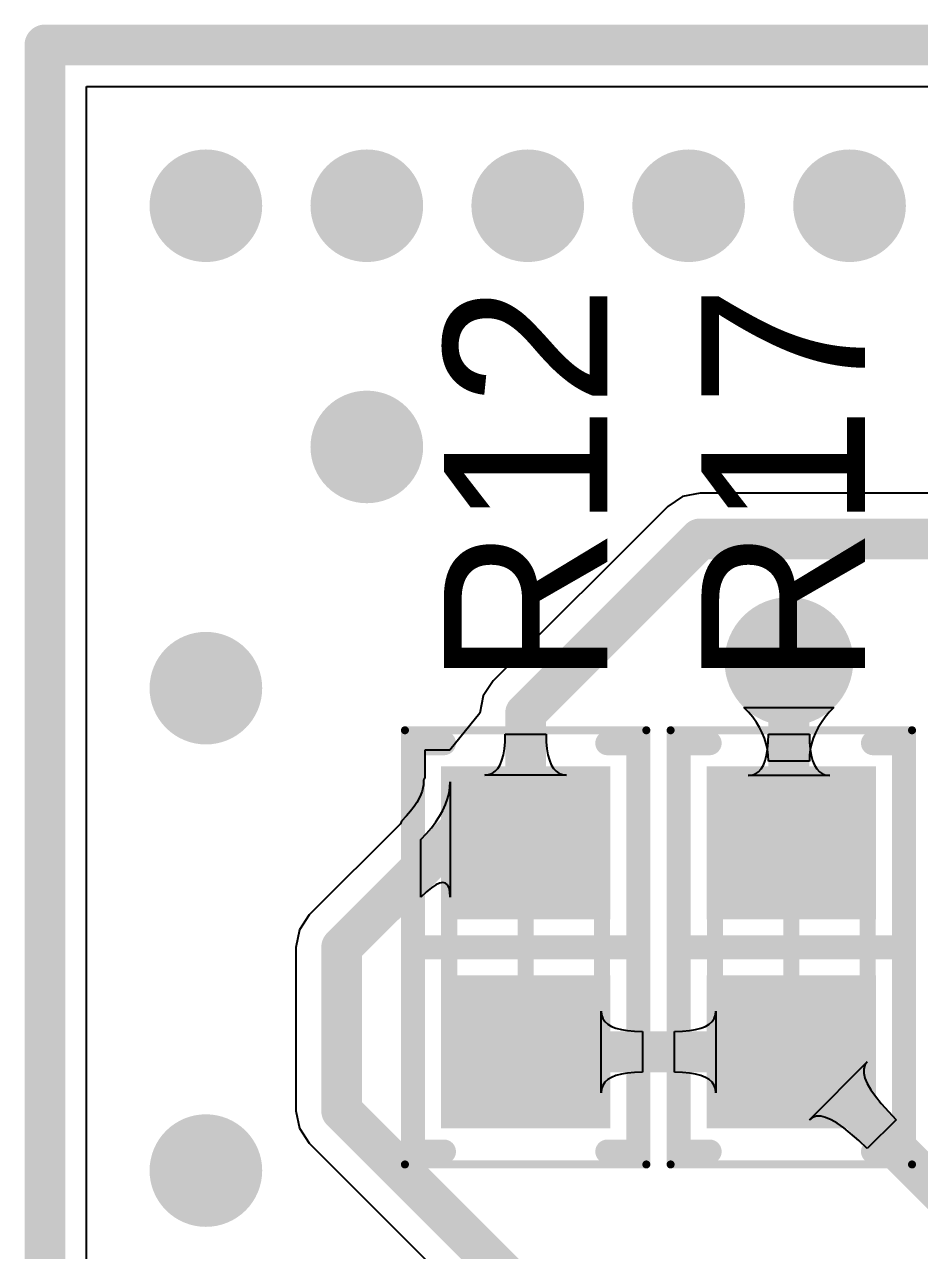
# Model space of a CAD drawing. Header units: millimetres. Extents: x 5.78 to 6.87, y 0.85 to 2.46.
# Drawn here: x 5.7824 to 6.0014, y 2.1458 to 2.4459 of the extents above; entities that cross this region are included whole.
import ezdxf

# ---------------------------------------------------------------- set-up
doc = ezdxf.new("R2010")
doc.units = ezdxf.units.MM
doc.header["$MEASUREMENT"] = 0
for name, color, linetype in [('BottomLayer', 5, 'Continuous'), ('Mechanical1', 6, 'Continuous'), ('Mechanical13', 56, 'Continuous'), ('Mechanical15', 56, 'Continuous'), ('MultiLayer', 9, 'Continuous'), ('TopLayer', 1, 'Continuous'), ('TopOverlay', 2, 'Continuous'), ('TopPaste', 8, 'Continuous'), ('TopSolder', 216, 'Continuous'), ('ViaHoleLayer', 16, 'Continuous')]:
    doc.layers.add(name, color=color, linetype=linetype)

# ---------------------------------------------------------------- blocks, each defined once
blk = doc.blocks.new('RES_0603_1608_56')
at = {"layer": 'Mechanical13', "const_width": 0.00394}
for points in [[(-0.03445, -0.0187), (-0.03445, 0.0187)], [(0.03445, 0.0187), (-0.03445, 0.0187)], [(0.03445, -0.0187), (0.03445, 0.0187)], [(0.03445, -0.0187), (-0.03445, -0.0187)]]:
    blk.add_lwpolyline(points, dxfattribs=at)
at = {"layer": 'Mechanical13', "const_width": 0.00197}
for points in [[(-0.03543, 0.0187, 1), (-0.03346, 0.0187, 1)], [(-0.03543, 0.0187, 1), (-0.03346, 0.0187, 1)], [(0.03346, 0.0187, 1), (0.03543, 0.0187, 1)], [(0.03346, 0.0187, 1), (0.03543, 0.0187, 1)], [(-0.03543, -0.0187, 1), (-0.03346, -0.0187, 1)], [(-0.03543, -0.0187, 1), (-0.03346, -0.0187, 1)], [(0.03346, -0.0187, 1), (0.03543, -0.0187, 1)], [(0.03346, -0.0187, 1), (0.03543, -0.0187, 1)]]:
    blk.add_lwpolyline(points, format="xyb", close=True, dxfattribs=at)
at = {"layer": 'Mechanical15'}
for points, const_width in [([(-0.05315, -0.02953), (-0.05315, 0.02953)], 0.00197), ([(0.05315, 0.02953), (-0.05315, 0.02953)], 0.00197), ([(0.05315, -0.02953), (0.05315, 0.02953)], 0.00197), ([(0, -0.0187), (0, 0.0187)], 0.00394), ([(0.0187, 0), (-0.0187, 0)], 0.00394), ([(0.05315, -0.02953), (-0.05315, -0.02953)], 0.00197)]:
    blk.add_lwpolyline(points, dxfattribs=dict(at, const_width=const_width))
for points, const_width in [([(-0.05364, 0.02953, 1), (-0.05266, 0.02953, 1)], 0.000984), ([(-0.05364, 0.02953, 1), (-0.05266, 0.02953, 1)], 0.000984), ([(0.05266, 0.02953, 1), (0.05364, 0.02953, 1)], 0.000984), ([(0.05266, 0.02953, 1), (0.05364, 0.02953, 1)], 0.000984), ([(-0.00098, 0.0187, 1), (0.00098, 0.0187, 1)], 0.00197), ([(-0.01968, 0, 1), (-0.01772, 0, 1)], 0.00197), ([(0.01772, 0, 1), (0.01968, 0, 1)], 0.00197), ([(-0.00098, -0.0187, 1), (0.00098, -0.0187, 1)], 0.00197), ([(-0.05364, -0.02953, 1), (-0.05266, -0.02953, 1)], 0.000984), ([(-0.05364, -0.02953, 1), (-0.05266, -0.02953, 1)], 0.000984), ([(0.05266, -0.02953, 1), (0.05364, -0.02953, 1)], 0.000984), ([(0.05266, -0.02953, 1), (0.05364, -0.02953, 1)], 0.000984)]:
    blk.add_lwpolyline(points, format="xyb", close=True, dxfattribs=dict(at, const_width=const_width))
at = {"layer": 'TopLayer'}
for points in [[(-0.00886, -0.0187), (-0.00886, 0.0187), (-0.04232, -0.0187), (-0.04232, 0.0187)], [(0.04232, -0.0187), (0.04232, 0.0187), (0.00886, -0.0187), (0.00886, 0.0187)]]:
    blk.add_solid(points, dxfattribs=at)
at = {"layer": 'TopOverlay', "const_width": 0.00591}
for points in [[(-0.05, 0.02), (-0.05, 0.02756)], [(0.05, 0.02756), (-0.05, 0.02756)], [(0, -0.02756), (0, 0.02756)], [(0.05, 0.02), (0.05, 0.02756)], [(-0.05, -0.02756), (-0.05, -0.02)], [(0.05, -0.02756), (0.05, -0.02)], [(0.05, -0.02756), (-0.05, -0.02756)]]:
    blk.add_lwpolyline(points, dxfattribs=at)
at = {"layer": 'TopOverlay', "const_width": 0.00295}
for points in [[(-0.05148, 0.02756, 1), (-0.04852, 0.02756, 1)], [(-0.05148, 0.02756, 1), (-0.04852, 0.02756, 1)], [(-0.00148, 0.02756, 1), (0.00148, 0.02756, 1)], [(0.04852, 0.02756, 1), (0.05148, 0.02756, 1)], [(0.04852, 0.02756, 1), (0.05148, 0.02756, 1)], [(-0.05148, 0.02, 1), (-0.04852, 0.02, 1)], [(0.04852, 0.02, 1), (0.05148, 0.02, 1)], [(-0.05148, -0.02, 1), (-0.04852, -0.02, 1)], [(0.04852, -0.02, 1), (0.05148, -0.02, 1)], [(-0.05148, -0.02756, 1), (-0.04852, -0.02756, 1)], [(-0.05148, -0.02756, 1), (-0.04852, -0.02756, 1)], [(-0.00148, -0.02756, 1), (0.00148, -0.02756, 1)], [(0.04852, -0.02756, 1), (0.05148, -0.02756, 1)], [(0.04852, -0.02756, 1), (0.05148, -0.02756, 1)]]:
    blk.add_lwpolyline(points, format="xyb", close=True, dxfattribs=at)
at = {"layer": 'TopPaste'}
for points in [[(-0.00886, -0.0187), (-0.00886, 0.0187), (-0.04232, -0.0187), (-0.04232, 0.0187)], [(0.04232, -0.0187), (0.04232, 0.0187), (0.00886, -0.0187), (0.00886, 0.0187)]]:
    blk.add_solid(points, dxfattribs=at)
at = {"layer": 'TopSolder'}
for points in [[(-0.00686, -0.0207), (-0.00686, 0.0207), (-0.04432, -0.0207), (-0.04432, 0.0207)], [(0.04432, -0.0207), (0.04432, 0.0207), (0.00686, -0.0207), (0.00686, 0.0207)]]:
    blk.add_solid(points, dxfattribs=at)
blk = doc.blocks.new('RES_0603_1608_61')
at = {"layer": 'Mechanical13', "const_width": 0.00394}
for points in [[(-0.03445, 0.0187), (-0.03445, -0.0187)], [(-0.03445, 0.0187), (0.03445, 0.0187)], [(0.03445, 0.0187), (0.03445, -0.0187)], [(-0.03445, -0.0187), (0.03445, -0.0187)]]:
    blk.add_lwpolyline(points, dxfattribs=at)
at = {"layer": 'Mechanical13', "const_width": 0.00197}
for points in [[(-0.03543, 0.0187, 1), (-0.03346, 0.0187, 1)], [(-0.03543, 0.0187, 1), (-0.03346, 0.0187, 1)], [(0.03346, 0.0187, 1), (0.03543, 0.0187, 1)], [(0.03346, 0.0187, 1), (0.03543, 0.0187, 1)], [(-0.03543, -0.0187, 1), (-0.03346, -0.0187, 1)], [(-0.03543, -0.0187, 1), (-0.03346, -0.0187, 1)], [(0.03346, -0.0187, 1), (0.03543, -0.0187, 1)], [(0.03346, -0.0187, 1), (0.03543, -0.0187, 1)]]:
    blk.add_lwpolyline(points, format="xyb", close=True, dxfattribs=at)
at = {"layer": 'Mechanical15'}
for points, const_width in [([(-0.05315, 0.02953), (-0.05315, -0.02953)], 0.00197), ([(-0.05315, 0.02953), (0.05315, 0.02953)], 0.00197), ([(0.05315, 0.02953), (0.05315, -0.02953)], 0.00197), ([(0, 0.0187), (0, -0.0187)], 0.00394), ([(-0.0187, 0), (0.0187, 0)], 0.00394), ([(-0.05315, -0.02953), (0.05315, -0.02953)], 0.00197)]:
    blk.add_lwpolyline(points, dxfattribs=dict(at, const_width=const_width))
for points, const_width in [([(-0.05364, 0.02953, 1), (-0.05266, 0.02953, 1)], 0.000984), ([(-0.05364, 0.02953, 1), (-0.05266, 0.02953, 1)], 0.000984), ([(0.05266, 0.02953, 1), (0.05364, 0.02953, 1)], 0.000984), ([(0.05266, 0.02953, 1), (0.05364, 0.02953, 1)], 0.000984), ([(-0.00098, 0.0187, 1), (0.00098, 0.0187, 1)], 0.00197), ([(-0.01968, 0, 1), (-0.01772, 0, 1)], 0.00197), ([(0.01772, 0, 1), (0.01968, 0, 1)], 0.00197), ([(-0.00098, -0.0187, 1), (0.00098, -0.0187, 1)], 0.00197), ([(-0.05364, -0.02953, 1), (-0.05266, -0.02953, 1)], 0.000984), ([(-0.05364, -0.02953, 1), (-0.05266, -0.02953, 1)], 0.000984), ([(0.05266, -0.02953, 1), (0.05364, -0.02953, 1)], 0.000984), ([(0.05266, -0.02953, 1), (0.05364, -0.02953, 1)], 0.000984)]:
    blk.add_lwpolyline(points, format="xyb", close=True, dxfattribs=dict(at, const_width=const_width))
at = {"layer": 'TopLayer'}
for points in [[(-0.00886, -0.0187), (-0.00886, 0.0187), (-0.04232, -0.0187), (-0.04232, 0.0187)], [(0.04232, -0.0187), (0.04232, 0.0187), (0.00886, -0.0187), (0.00886, 0.0187)]]:
    blk.add_solid(points, dxfattribs=at)
at = {"layer": 'TopOverlay', "const_width": 0.00591}
for points in [[(-0.05, 0.02756), (-0.05, 0.02)], [(-0.05, 0.02756), (0.05, 0.02756)], [(0, 0.02756), (0, -0.02756)], [(0.05, 0.02756), (0.05, 0.02)], [(-0.05, -0.02), (-0.05, -0.02756)], [(0.05, -0.02), (0.05, -0.02756)], [(-0.05, -0.02756), (0.05, -0.02756)]]:
    blk.add_lwpolyline(points, dxfattribs=at)
at = {"layer": 'TopOverlay', "const_width": 0.00295}
for points in [[(-0.05148, 0.02756, 1), (-0.04852, 0.02756, 1)], [(-0.05148, 0.02756, 1), (-0.04852, 0.02756, 1)], [(-0.00148, 0.02756, 1), (0.00148, 0.02756, 1)], [(0.04852, 0.02756, 1), (0.05148, 0.02756, 1)], [(0.04852, 0.02756, 1), (0.05148, 0.02756, 1)], [(-0.05148, 0.02, 1), (-0.04852, 0.02, 1)], [(0.04852, 0.02, 1), (0.05148, 0.02, 1)], [(-0.05148, -0.02, 1), (-0.04852, -0.02, 1)], [(0.04852, -0.02, 1), (0.05148, -0.02, 1)], [(-0.05148, -0.02756, 1), (-0.04852, -0.02756, 1)], [(-0.05148, -0.02756, 1), (-0.04852, -0.02756, 1)], [(-0.00148, -0.02756, 1), (0.00148, -0.02756, 1)], [(0.04852, -0.02756, 1), (0.05148, -0.02756, 1)], [(0.04852, -0.02756, 1), (0.05148, -0.02756, 1)]]:
    blk.add_lwpolyline(points, format="xyb", close=True, dxfattribs=at)
at = {"layer": 'TopPaste'}
for points in [[(-0.00886, -0.0187), (-0.00886, 0.0187), (-0.04232, -0.0187), (-0.04232, 0.0187)], [(0.04232, -0.0187), (0.04232, 0.0187), (0.00886, -0.0187), (0.00886, 0.0187)]]:
    blk.add_solid(points, dxfattribs=at)
at = {"layer": 'TopSolder'}
for points in [[(-0.00686, -0.0207), (-0.00686, 0.0207), (-0.04432, -0.0207), (-0.04432, 0.0207)], [(0.04432, -0.0207), (0.04432, 0.0207), (0.00686, -0.0207), (0.00686, 0.0207)]]:
    blk.add_solid(points, dxfattribs=at)

msp = doc.modelspace()

# ---------------------------------------------------------------- linework, layer by layer
at = {"layer": 'BottomLayer'}
for p, q in [((5.7976, 1.03382), (5.7976, 2.43075)), ((5.7976, 2.43075), (6.8402, 2.43075))]:
    msp.add_line(p, q, dxfattribs=at)
for points, const_width in [([(5.81988, 2.40157, 1), (5.83366, 2.40157, 1)], 0.01378), ([(5.85925, 2.40157, 1), (5.87303, 2.40157, 1)], 0.01378), ([(5.89862, 2.40157, 1), (5.9124, 2.40157, 1)], 0.01378), ([(5.93799, 2.40157, 1), (5.95177, 2.40157, 1)], 0.01378), ([(5.97736, 2.40157, 1), (5.99114, 2.40157, 1)], 0.01378), ([(5.85925, 2.34252, 1), (5.87303, 2.34252, 1)], 0.01378), ([(5.85925, 2.34252, 1), (5.87303, 2.34252, 1)], 0.01378), ([(5.96154, 2.29, 1), (5.97728, 2.29, 1)], 0.01575), ([(5.81988, 2.28346, 1), (5.83366, 2.28346, 1)], 0.01378), ([(5.81988, 2.16535, 1), (5.83366, 2.16535, 1)], 0.01378)]:
    msp.add_lwpolyline(points, format="xyb", close=True, dxfattribs=dict(at, const_width=const_width))
at = {"layer": 'Mechanical1', "const_width": 0.01}
for points in [[(5.7874, 1.02362), (5.7874, 2.44094)], [(5.7874, 2.44094), (6.85039, 2.44094)]]:
    msp.add_lwpolyline(points, dxfattribs=at)
at = {"layer": 'Mechanical1', "const_width": 0.005}
msp.add_lwpolyline([(5.7849, 2.44094, 1), (5.7899, 2.44094, 1)], format="xyb", close=True, dxfattribs=at)
msp.add_lwpolyline([(5.7849, 2.44094, 1), (5.7899, 2.44094, 1)], format="xyb", close=True, dxfattribs=at)
at = {"layer": 'MultiLayer'}
for points, const_width in [([(5.81988, 2.40157, 1), (5.83366, 2.40157, 1)], 0.01378), ([(5.85925, 2.40157, 1), (5.87303, 2.40157, 1)], 0.01378), ([(5.89862, 2.40157, 1), (5.9124, 2.40157, 1)], 0.01378), ([(5.93799, 2.40157, 1), (5.95177, 2.40157, 1)], 0.01378), ([(5.97736, 2.40157, 1), (5.99114, 2.40157, 1)], 0.01378), ([(5.85925, 2.34252, 1), (5.87303, 2.34252, 1)], 0.01378), ([(5.85925, 2.34252, 1), (5.87303, 2.34252, 1)], 0.01378), ([(5.96154, 2.29, 1), (5.97728, 2.29, 1)], 0.01575), ([(5.81988, 2.28346, 1), (5.83366, 2.28346, 1)], 0.01378), ([(5.81988, 2.16535, 1), (5.83366, 2.16535, 1)], 0.01378)]:
    msp.add_lwpolyline(points, format="xyb", close=True, dxfattribs=dict(at, const_width=const_width))
at = {"layer": 'TopLayer'}
for p, q in [((5.7976, 1.03382), (5.7976, 2.43075)), ((5.7976, 2.43075), (6.37795, 2.43075)), ((5.94339, 2.33036), (5.93975, 2.32793)), ((5.94768, 2.33122), (5.94339, 2.33036)), ((6.00719, 2.33122), (5.94768, 2.33122)), ((5.94768, 2.33122), (5.94768, 2.33122)), ((5.93975, 2.32793), (5.89707, 2.28525)), ((5.93975, 2.32793), (5.93975, 2.32793)), ((5.89707, 2.28525), (5.89464, 2.28161)), ((5.89464, 2.28161), (5.89378, 2.27732)), ((5.95953, 2.27756), (5.95839, 2.27875)), ((5.95839, 2.27875), (5.98043, 2.27875)), ((5.98043, 2.27875), (5.97929, 2.27756)), ((5.89378, 2.27732), (5.88646, 2.26832)), ((5.96055, 2.27634), (5.95953, 2.27756)), ((5.96146, 2.27509), (5.96055, 2.27634)), ((5.97827, 2.27634), (5.97736, 2.27509)), ((5.97929, 2.27756), (5.97827, 2.27634)), ((5.89995, 2.2703), (5.9, 2.2722)), ((5.9, 2.2722), (5.91, 2.2722)), ((5.91, 2.2722), (5.91005, 2.2703)), ((5.96224, 2.27382), (5.96146, 2.27509)), ((5.9629, 2.27252), (5.96224, 2.27382)), ((5.96345, 2.27119), (5.9629, 2.27252)), ((5.96436, 2.27028), (5.96441, 2.2722)), ((5.96441, 2.2722), (5.97441, 2.2722)), ((5.97441, 2.2722), (5.97446, 2.27028)), ((5.97592, 2.27252), (5.97537, 2.27119)), ((5.97658, 2.27382), (5.97592, 2.27252)), ((5.97736, 2.27509), (5.97658, 2.27382)), ((5.8998, 2.2686), (5.89995, 2.2703)), ((5.91005, 2.2703), (5.9102, 2.2686)), ((5.96387, 2.26984), (5.96345, 2.27119)), ((5.96417, 2.26846), (5.96387, 2.26984)), ((5.96421, 2.26856), (5.96436, 2.27028)), ((5.97446, 2.27028), (5.97461, 2.26856)), ((5.97495, 2.26984), (5.97465, 2.26846)), ((5.97537, 2.27119), (5.97495, 2.26984)), ((5.88646, 2.26832), (5.8803, 2.26832)), ((5.8803, 2.26832), (5.8803, 2.26141)), ((5.8992, 2.2658), (5.89955, 2.2671)), ((5.89955, 2.2671), (5.8998, 2.2686)), ((5.9102, 2.2686), (5.91045, 2.2671)), ((5.91045, 2.2671), (5.9108, 2.2658)), ((5.96361, 2.26573), (5.96396, 2.26704)), ((5.96396, 2.26704), (5.96421, 2.26856)), ((5.96435, 2.26705), (5.96417, 2.26846)), ((5.96441, 2.26562), (5.96435, 2.26705)), ((5.97447, 2.26705), (5.97441, 2.26562)), ((5.97465, 2.26846), (5.97447, 2.26705)), ((5.97461, 2.26856), (5.97486, 2.26704)), ((5.97486, 2.26704), (5.97521, 2.26573)), ((5.89755, 2.2631), (5.8982, 2.2638)), ((5.8982, 2.2638), (5.89875, 2.2647)), ((5.89875, 2.2647), (5.8992, 2.2658)), ((5.9108, 2.2658), (5.91125, 2.2647)), ((5.91125, 2.2647), (5.9118, 2.2638)), ((5.9118, 2.2638), (5.91245, 2.2631)), ((5.96196, 2.26299), (5.96261, 2.2637)), ((5.96261, 2.2637), (5.96316, 2.26461)), ((5.96316, 2.26461), (5.96361, 2.26573)), ((5.97441, 2.26562), (5.96441, 2.26562)), ((5.97521, 2.26573), (5.97566, 2.26461)), ((5.97566, 2.26461), (5.97621, 2.2637)), ((5.97621, 2.2637), (5.97686, 2.26299)), ((5.88005, 2.2609), (5.88, 2.25983)), ((5.8803, 2.26141), (5.88005, 2.2609)), ((5.88647, 2.25917), (5.88654, 2.26056)), ((5.88654, 2.26056), (5.88654, 2.23228)), ((5.895, 2.2622), (5.89595, 2.2623)), ((5.915, 2.2622), (5.895, 2.2622)), ((5.89595, 2.2623), (5.8968, 2.2626)), ((5.8968, 2.2626), (5.89755, 2.2631)), ((5.91245, 2.2631), (5.9132, 2.2626)), ((5.9132, 2.2626), (5.91405, 2.2623)), ((5.91405, 2.2623), (5.915, 2.2622)), ((5.95941, 2.26208), (5.96036, 2.26218)), ((5.97941, 2.26208), (5.95941, 2.26208)), ((5.96036, 2.26218), (5.96121, 2.26249)), ((5.96121, 2.26249), (5.96196, 2.26299)), ((5.97686, 2.26299), (5.97761, 2.26249)), ((5.97761, 2.26249), (5.97846, 2.26218)), ((5.97846, 2.26218), (5.97941, 2.26208)), ((5.87937, 2.25741), (5.87895, 2.25649)), ((5.87968, 2.25827), (5.87937, 2.25741)), ((5.87988, 2.25908), (5.87968, 2.25827)), ((5.88, 2.25983), (5.87988, 2.25908)), ((5.88589, 2.25637), (5.88625, 2.25777)), ((5.88625, 2.25777), (5.88647, 2.25917)), ((5.87771, 2.25446), (5.87687, 2.25336)), ((5.87839, 2.2555), (5.87771, 2.25446)), ((5.87895, 2.25649), (5.87839, 2.2555)), ((5.88474, 2.25355), (5.88539, 2.25496)), ((5.88539, 2.25496), (5.88589, 2.25637)), ((5.87589, 2.25221), (5.87464, 2.2509)), ((5.87687, 2.25336), (5.87589, 2.25221)), ((5.88302, 2.25071), (5.88395, 2.25213)), ((5.88395, 2.25213), (5.88474, 2.25355)), ((5.8744, 2.25026), (5.85207, 2.22793)), ((5.87464, 2.2509), (5.8744, 2.25026)), ((5.88071, 2.24785), (5.88194, 2.24929)), ((5.88194, 2.24929), (5.88302, 2.25071)), ((5.87935, 2.24642), (5.88071, 2.24785)), ((5.87935, 2.23228), (5.87935, 2.24642)), ((5.88071, 2.23357), (5.87935, 2.23228)), ((5.88194, 2.23458), (5.88071, 2.23357)), ((5.88302, 2.2353), (5.88194, 2.23458)), ((5.88395, 2.23573), (5.88302, 2.2353)), ((5.88474, 2.23587), (5.88395, 2.23573)), ((5.88539, 2.23573), (5.88474, 2.23587)), ((5.88589, 2.2353), (5.88539, 2.23573)), ((5.88625, 2.23458), (5.88589, 2.2353)), ((5.88647, 2.23357), (5.88625, 2.23458)), ((5.88654, 2.23228), (5.88647, 2.23357)), ((5.85207, 2.22793), (5.84964, 2.22429)), ((5.84964, 2.22429), (5.84878, 2.22)), ((5.84878, 2.22), (5.84878, 2.22)), ((5.84878, 2.22), (5.84878, 2.18)), ((5.92346, 2.18441), (5.92346, 2.20441)), ((5.92346, 2.20441), (5.92356, 2.20346)), ((5.92356, 2.20346), (5.92387, 2.20261)), ((5.95113, 2.20261), (5.95144, 2.20346)), ((5.95144, 2.20346), (5.95154, 2.20441)), ((5.95154, 2.20441), (5.95154, 2.18441)), ((5.92387, 2.20261), (5.92437, 2.20186)), ((5.92437, 2.20186), (5.92508, 2.20121)), ((5.92508, 2.20121), (5.92599, 2.20066)), ((5.92599, 2.20066), (5.9271, 2.20021)), ((5.9271, 2.20021), (5.92842, 2.19986)), ((5.94658, 2.19986), (5.9479, 2.20021)), ((5.9479, 2.20021), (5.94901, 2.20066)), ((5.94901, 2.20066), (5.94992, 2.20121)), ((5.94992, 2.20121), (5.95063, 2.20186)), ((5.95063, 2.20186), (5.95113, 2.20261)), ((5.92842, 2.19986), (5.92994, 2.19961)), ((5.92994, 2.19961), (5.93166, 2.19946)), ((5.93166, 2.19946), (5.93358, 2.19941)), ((5.93358, 2.19941), (5.93358, 2.18941)), ((5.94142, 2.19941), (5.94334, 2.19946)), ((5.94142, 2.18941), (5.94142, 2.19941)), ((5.94334, 2.19946), (5.94506, 2.19961)), ((5.94506, 2.19961), (5.94658, 2.19986)), ((5.97444, 2.1778), (5.98858, 2.19194)), ((5.98802, 2.19116), (5.98773, 2.19024)), ((5.98858, 2.19194), (5.98802, 2.19116)), ((5.92599, 2.18816), (5.92508, 2.18761)), ((5.9271, 2.18861), (5.92599, 2.18816)), ((5.92842, 2.18896), (5.9271, 2.18861)), ((5.92994, 2.18921), (5.92842, 2.18896)), ((5.93166, 2.18936), (5.92994, 2.18921)), ((5.93358, 2.18941), (5.93166, 2.18936)), ((5.94334, 2.18936), (5.94142, 2.18941)), ((5.94506, 2.18921), (5.94334, 2.18936)), ((5.94658, 2.18896), (5.94506, 2.18921)), ((5.9479, 2.18861), (5.94658, 2.18896)), ((5.94901, 2.18816), (5.9479, 2.18861)), ((5.94992, 2.18761), (5.94901, 2.18816)), ((5.98773, 2.19024), (5.98773, 2.18918)), ((5.98773, 2.18918), (5.98802, 2.18798)), ((5.92356, 2.18536), (5.92346, 2.18441)), ((5.92387, 2.18621), (5.92356, 2.18536)), ((5.92437, 2.18696), (5.92387, 2.18621)), ((5.92508, 2.18761), (5.92437, 2.18696)), ((5.95063, 2.18696), (5.94992, 2.18761)), ((5.95113, 2.18621), (5.95063, 2.18696)), ((5.95144, 2.18536), (5.95113, 2.18621)), ((5.95154, 2.18441), (5.95144, 2.18536)), ((5.98802, 2.18798), (5.98858, 2.18664)), ((5.98858, 2.18664), (5.98943, 2.18515)), ((5.98943, 2.18515), (5.99056, 2.18353)), ((5.99056, 2.18353), (5.99197, 2.18176)), ((5.84878, 2.18), (5.84878, 2.18)), ((5.84878, 2.18), (5.84964, 2.17571)), ((5.99197, 2.18176), (5.99565, 2.1778)), ((5.97522, 2.17836), (5.97444, 2.1778)), ((5.97614, 2.17865), (5.97522, 2.17836)), ((5.9772, 2.17865), (5.97614, 2.17865)), ((5.9784, 2.17836), (5.9772, 2.17865)), ((5.97974, 2.1778), (5.9784, 2.17836)), ((5.98123, 2.17695), (5.97974, 2.1778)), ((5.98285, 2.17582), (5.98123, 2.17695)), ((5.99565, 2.1778), (5.98858, 2.17073)), ((5.84964, 2.17571), (5.85207, 2.17207)), ((5.98653, 2.17271), (5.98285, 2.17582)), ((5.85207, 2.17207), (5.92207, 2.10207)), ((5.98858, 2.17073), (5.98653, 2.17271))]:
    msp.add_line(p, q, dxfattribs=at)
for points, const_width in [([(5.81988, 2.40157, 1), (5.83366, 2.40157, 1)], 0.01378), ([(5.85925, 2.40157, 1), (5.87303, 2.40157, 1)], 0.01378), ([(5.89862, 2.40157, 1), (5.9124, 2.40157, 1)], 0.01378), ([(5.93799, 2.40157, 1), (5.95177, 2.40157, 1)], 0.01378), ([(5.97736, 2.40157, 1), (5.99114, 2.40157, 1)], 0.01378), ([(5.85925, 2.34252, 1), (5.87303, 2.34252, 1)], 0.01378), ([(5.85925, 2.34252, 1), (5.87303, 2.34252, 1)], 0.01378), ([(5.94518, 2.32, 1), (5.95018, 2.32, 1)], 0.005), ([(5.94518, 2.32, 1), (5.95018, 2.32, 1)], 0.005), ([(5.96154, 2.29, 1), (5.97728, 2.29, 1)], 0.01575), ([(5.81988, 2.28346, 1), (5.83366, 2.28346, 1)], 0.01378), ([(5.96691, 2.29, 1), (5.97191, 2.29, 1)], 0.005), ([(5.9025, 2.27732, 1), (5.9075, 2.27732, 1)], 0.005), ([(5.9025, 2.27732, 1), (5.9075, 2.27732, 1)], 0.005), ([(5.8875, 2.25, 1), (5.8925, 2.25, 1)], 0.005), ([(5.9025, 2.24559, 1), (5.9075, 2.24559, 1)], 0.005), ([(5.96691, 2.24618, 1), (5.97191, 2.24618, 1)], 0.005), ([(5.96691, 2.24618, 1), (5.97191, 2.24618, 1)], 0.005), ([(5.9675, 2.24559, 1), (5.9725, 2.24559, 1)], 0.005), ([(5.8575, 2.22, 1), (5.8625, 2.22, 1)], 0.005), ([(5.8575, 2.22, 1), (5.8625, 2.22, 1)], 0.005), ([(5.9025, 2.19441, 1), (5.9075, 2.19441, 1)], 0.005), ([(5.9675, 2.19441, 1), (5.9725, 2.19441, 1)], 0.005), ([(5.9675, 2.19441, 1), (5.9725, 2.19441, 1)], 0.005), ([(5.96947, 2.19441, 1), (5.97447, 2.19441, 1)], 0.005), ([(5.96947, 2.19441, 1), (5.97447, 2.19441, 1)], 0.005), ([(5.8575, 2.18, 1), (5.8625, 2.18, 1)], 0.005), ([(5.8575, 2.18, 1), (5.8625, 2.18, 1)], 0.005), ([(5.81988, 2.16535, 1), (5.83366, 2.16535, 1)], 0.01378)]:
    msp.add_lwpolyline(points, format="xyb", close=True, dxfattribs=dict(at, const_width=const_width))
at = {"layer": 'TopLayer', "const_width": 0.01}
for points in [[(5.905, 2.27732), (5.94768, 2.32)], [(5.94768, 2.32), (6.00719, 2.32)], [(5.96941, 2.24618), (5.96941, 2.29)], [(5.905, 2.24559), (5.905, 2.27732)], [(5.86, 2.22), (5.89, 2.25)], [(5.96941, 2.24618), (5.97, 2.24559)], [(5.86, 2.18), (5.86, 2.22)], [(5.905, 2.19441), (5.97, 2.19441)], [(5.97, 2.19441), (5.97197, 2.19441)], [(5.97197, 2.19441), (6.02638, 2.14)], [(5.86, 2.18), (5.93, 2.11)]]:
    msp.add_lwpolyline(points, dxfattribs=at)
at = {"layer": 'ViaHoleLayer'}
for points, const_width in [([(5.82333, 2.40157, 1), (5.83022, 2.40157, 1)], 0.00689), ([(5.8627, 2.40157, 1), (5.86959, 2.40157, 1)], 0.00689), ([(5.90207, 2.40157, 1), (5.90896, 2.40157, 1)], 0.00689), ([(5.94144, 2.40157, 1), (5.94833, 2.40157, 1)], 0.00689), ([(5.98081, 2.40157, 1), (5.9877, 2.40157, 1)], 0.00689), ([(5.8627, 2.34252, 1), (5.86959, 2.34252, 1)], 0.00689), ([(5.8627, 2.34252, 1), (5.86959, 2.34252, 1)], 0.00689), ([(5.96547, 2.29, 1), (5.97335, 2.29, 1)], 0.00787), ([(5.82333, 2.28346, 1), (5.83022, 2.28346, 1)], 0.00689), ([(5.82333, 2.16535, 1), (5.83022, 2.16535, 1)], 0.00689)]:
    msp.add_lwpolyline(points, format="xyb", close=True, dxfattribs=dict(at, const_width=const_width))

# ---------------------------------------------------------------- block references
for name, p, rotation in [('RES_0603_1608_61', (5.905, 2.22), 90), ('RES_0603_1608_56', (5.97, 2.22), 270)]:
    msp.add_blockref(name, p, dxfattribs=dict(rotation=rotation))

# ---------------------------------------------------------------- texts
at = {"layer": 'TopOverlay'}
for s, p in [('R12', (5.925, 2.284)), ('R17', (5.988, 2.284))]:
    msp.add_text(s, height=0.04, rotation=90, dxfattribs=at).set_placement(p)

doc.saveas('drawing.dxf')
